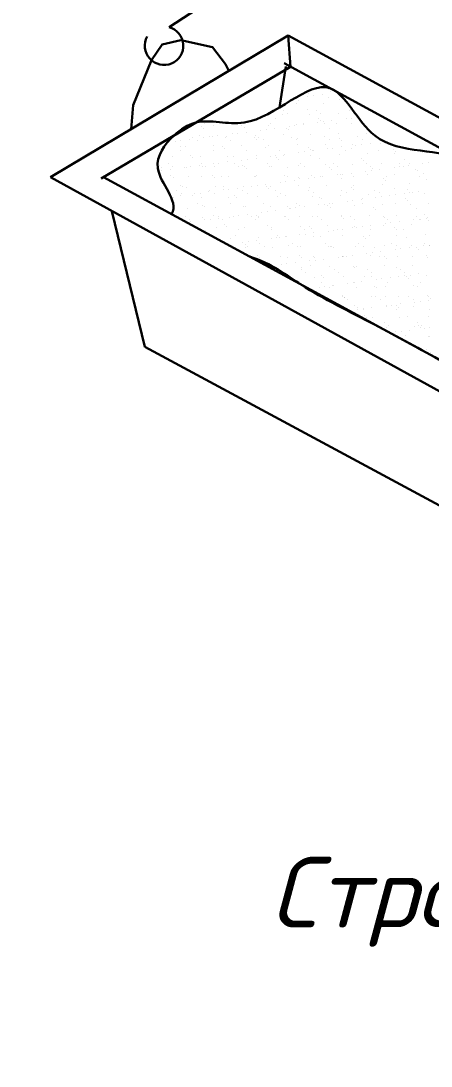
# Model space of a CAD drawing. Header units: millimetres. Extents: x 302528 to 620428, y -80391 to 59551.
# Drawn here: x 403206 to 406693, y 18574 to 27448 of the extents above; entities that cross this region are included whole.
import ezdxf

# ---------------------------------------------------------------- set-up
doc = ezdxf.new("R2010")
doc.units = ezdxf.units.MM
doc.header["$MEASUREMENT"] = 0
doc.layers.add('Слой1', color=7, linetype='Continuous', lineweight=20)
doc.styles.get("Standard").update_dxf_attribs({"font": 'isocpeui.ttf', "height": 300})
doc.styles.add('Италик', font='isocpeui.ttf')
doc.dimstyles.new('1-100', dxfattribs={"dimscale": 100, "dimtxt": 3, "dimasz": 2.5, "dimexe": 1.25, "dimexo": 0.625, "dimtad": 1, "dimdec": 0, "dimrnd": 5, "dimtxsty": 'Standard', "dimblk": 'ARCHTICK', "dimcen": 2.5, "dimadec": 0, "dimazin": 0, "dimtfac": 1, "dimtdec": 0, "dimtmove": 1, "dimatfit": 2, "dimfxl": 1, "dimarcsym": 0})

# ---------------------------------------------------------------- blocks, each defined once
blk = doc.blocks.new('_ArchTick')
at = {"color": 0, "const_width": 0.15}
blk.add_lwpolyline([(-0.5, -0.5), (0.5, 0.5)], dxfattribs=at)
blk = doc.blocks.new('*D334')
at = {"color": 0, "linetype": 'ByBlock', "lineweight": -2, "transparency": 16777216}
for p, q in [((414542.9, 39257.5), (414990.6, 38294.7)), ((405870.4, 34191.6), (414937.9, 38408.1)), ((405475.4, 35041), (405923.1, 34078.2))]:
    blk.add_line(p, q, dxfattribs=at)
at = {"layer": 'Defpoints', "color": 0, "linetype": 'ByBlock', "lineweight": 9, "transparency": 16777216}
for p in [(414516.6, 39314.2), (414937.9, 38408.1), (405449, 35097.7)]:
    blk.add_point(p, dxfattribs=at)
at = {"color": 0, "linetype": 'ByBlock', "lineweight": -2, "transparency": 16777216, "xscale": 250, "yscale": 250, "zscale": 250}
for p, rotation in [((414937.9, 38408.1), 24.93886490846336), ((405870.4, 34191.6), 204.9388649084634)]:
    blk.add_blockref('_ArchTick', p, dxfattribs=dict(at, rotation=rotation))
at = {"color": 0, "linetype": 'ByBlock', "lineweight": 9, "transparency": 16777216, "insert": (410333.9, 36450.9), "char_height": 250, "width": 84090.909, "attachment_point": 5, "rotation": 24.93886, "style": 'Италик'}
blk.add_mtext('{\\fISOCPEUR|b0|i0|c204|p34;\\H0.83333x;6600}', dxfattribs=at)

msp = doc.modelspace()

# ---------------------------------------------------------------- linework, layer by layer
at = {"color": 0, "lineweight": 30}
for p, q in [((404465.545, 27395.153), (406336.889, 28609.803)), ((403456.169, 26119.92), (405478.079, 27323.457)), ((404316.425, 27114.572), (404407.45, 27248.224)), ((404407.45, 27248.224), (404565.774, 27284.08)), ((404565.774, 27284.08), (404834.592, 27223.787)), ((410335.822, 24682.074), (405478.079, 27323.457)), ((405497.742, 27058.204), (405478.079, 27323.457)), ((404834.592, 27223.787), (404943.81, 27078.951)), ((404159.74, 26730.857), (404316.425, 27114.572)), ((404943.81, 27078.951), (404973.416, 27023.058)), ((409880.481, 24675.103), (405443.295, 27087.81)), ((405443.295, 27087.81), (405443.295, 27087.81)), ((403888.513, 26110.872), (405497.742, 27058.204)), ((405456.676, 27060.671), (405404.738, 26713.672)), ((405645.759, 26805.876), (405645.759, 26805.876)), ((405653.191, 26827.465), (405653.191, 26827.465)), ((405692.605, 26812.044), (405692.605, 26812.044)), ((405765.773, 26821.676), (405765.773, 26821.676)), ((405816.581, 26801.541), (405816.581, 26801.541)), ((405819.65, 26865.033), (405819.65, 26865.033)), ((405836.239, 26849.832), (405836.239, 26849.832)), ((405888.019, 26837.77), (405888.019, 26837.77)), ((405896.272, 26836.223), (405896.272, 26836.223)), ((404142.304, 26528.34), (404159.74, 26730.857)), ((405544.661, 26744.187), (405544.661, 26744.187)), ((405549.099, 26786.042), (405549.099, 26786.042)), ((405565.687, 26770.842), (405565.687, 26770.842)), ((405780.244, 26747.191), (405780.244, 26747.191)), ((405914.538, 26778.085), (405914.538, 26778.085)), ((405428.633, 26655.155), (405428.633, 26655.155)), ((405434.413, 26686.883), (405434.413, 26686.883)), ((405472.365, 26662.705), (405472.365, 26662.705)), ((405643.986, 26699.094), (405643.986, 26699.094)), ((405658.861, 26654.051), (405658.861, 26654.051)), ((405714.686, 26687.392), (405714.686, 26687.392)), ((405752.638, 26663.214), (405752.638, 26663.214)), ((405901.941, 26662.809), (405901.941, 26662.809)), ((405994.958, 26687.902), (405994.958, 26687.902)), ((406004.117, 26696), (406004.117, 26696)), ((406020.706, 26680.8), (406020.706, 26680.8)), ((406032.911, 26663.723), (406032.911, 26663.723)), ((404737.444, 26549.07), (404737.444, 26549.07)), ((404754.033, 26533.869), (404754.033, 26533.869)), ((404768.177, 26574.134), (404768.177, 26574.134)), ((404841.438, 26560.114), (404841.438, 26560.114)), ((405048.449, 26574.643), (405048.449, 26574.643)), ((405077.021, 26563.119), (405077.021, 26563.119)), ((405102.883, 26541.112), (405102.883, 26541.112)), ((405307.25, 26562.015), (405307.25, 26562.015)), ((405328.722, 26575.153), (405328.722, 26575.153)), ((405364.234, 26535.789), (405364.234, 26535.789)), ((405373.435, 26620.103), (405373.435, 26620.103)), ((405463.014, 26538.019), (405463.014, 26538.019)), ((405486.479, 26551.883), (405486.479, 26551.883)), ((405533.325, 26558.05), (405533.325, 26558.05)), ((405550.33, 26570.772), (405550.33, 26570.772)), ((405606.494, 26567.683), (405606.494, 26567.683)), ((405608.995, 26575.662), (405608.995, 26575.662)), ((405728.739, 26583.777), (405728.739, 26583.777)), ((405733.565, 26617.01), (405733.565, 26617.01)), ((405750.154, 26601.809), (405750.154, 26601.809)), ((405775.584, 26589.945), (405775.584, 26589.945)), ((405785.913, 26573.777), (405785.913, 26573.777)), ((405848.753, 26599.577), (405848.753, 26599.577)), ((405889.268, 26576.171), (405889.268, 26576.171)), ((405970.998, 26615.671), (405970.998, 26615.671)), ((406016.141, 26572.673), (406016.141, 26572.673)), ((406017.844, 26621.839), (406017.844, 26621.839)), ((404666.281, 26459.986), (404666.281, 26459.986)), ((404725.41, 26471.083), (404725.41, 26471.083)), ((404759.7, 26456.201), (404759.7, 26456.201)), ((404806.546, 26462.368), (404806.546, 26462.368)), ((404832.332, 26462.121), (404832.332, 26462.121)), ((404879.715, 26472.001), (404879.715, 26472.001)), ((404946.554, 26460.495), (404946.554, 26460.495)), ((404955.638, 26469.978), (404955.638, 26469.978)), ((405001.96, 26488.095), (405001.96, 26488.095)), ((405048.806, 26494.262), (405048.806, 26494.262)), ((405121.974, 26503.895), (405121.974, 26503.895)), ((405192.463, 26459.028), (405192.463, 26459.028)), ((405198.719, 26478.736), (405198.719, 26478.736)), ((405226.827, 26461.005), (405226.827, 26461.005)), ((405244.22, 26519.989), (405244.22, 26519.989)), ((405291.065, 26526.156), (405291.065, 26526.156)), ((405434.302, 26481.741), (405434.302, 26481.741)), ((405479.603, 26522.818), (405479.603, 26522.818)), ((405507.099, 26461.514), (405507.099, 26461.514)), ((405557.902, 26451.07), (405557.902, 26451.07)), ((405664.53, 26480.637), (405664.53, 26480.637)), ((405787.372, 26462.023), (405787.372, 26462.023)), ((405828.453, 26530.061), (405828.453, 26530.061)), ((405907.61, 26489.395), (405907.61, 26489.395)), ((405918.032, 26447.977), (405918.032, 26447.977)), ((406067.645, 26462.533), (406067.645, 26462.533)), ((406143.194, 26492.399), (406143.194, 26492.399)), ((404517.441, 26424.307), (404517.441, 26424.307)), ((404561.781, 26383.131), (404561.781, 26383.131)), ((404564.287, 26430.474), (404564.287, 26430.474)), ((404604.027, 26377.942), (404604.027, 26377.942)), ((404637.455, 26440.107), (404637.455, 26440.107)), ((404704.234, 26435.807), (404704.234, 26435.807)), ((404847.108, 26386.7), (404847.108, 26386.7)), ((404921.911, 26380.037), (404921.911, 26380.037)), ((404938.5, 26364.836), (404938.5, 26364.836)), ((404984.506, 26436.317), (404984.506, 26436.317)), ((405082.691, 26389.705), (405082.691, 26389.705)), ((405209.051, 26443.827), (405209.051, 26443.827)), ((405264.779, 26436.826), (405264.779, 26436.826)), ((405287.35, 26372.08), (405287.35, 26372.08)), ((405312.919, 26388.601), (405312.919, 26388.601)), ((405545.052, 26437.335), (405545.052, 26437.335)), ((405555.999, 26397.358), (405555.999, 26397.358)), ((405647.481, 26368.986), (405647.481, 26368.986)), ((405791.583, 26400.363), (405791.583, 26400.363)), ((405811.718, 26361.678), (405811.718, 26361.678)), ((405825.325, 26437.845), (405825.325, 26437.845)), ((405858.564, 26367.845), (405858.564, 26367.845)), ((405931.733, 26377.478), (405931.733, 26377.478)), ((405934.621, 26432.776), (405934.621, 26432.776)), ((406012.92, 26361.029), (406012.92, 26361.029)), ((406021.811, 26399.259), (406021.811, 26399.259)), ((406053.978, 26393.572), (406053.978, 26393.572)), ((406100.824, 26399.74), (406100.824, 26399.74)), ((406105.598, 26438.354), (406105.598, 26438.354)), ((406173.992, 26409.372), (406173.992, 26409.372)), ((406264.891, 26408.017), (406264.891, 26408.017)), ((406373.05, 26357.935), (406373.05, 26357.935)), ((404495.497, 26294.664), (404495.497, 26294.664)), ((404560.59, 26348.256), (404560.59, 26348.256)), ((404651.36, 26301.046), (404651.36, 26301.046)), ((404667.949, 26285.846), (404667.949, 26285.846)), ((404731.08, 26297.668), (404731.08, 26297.668)), ((404840.863, 26348.765), (404840.863, 26348.765)), ((404961.308, 26296.564), (404961.308, 26296.564)), ((405016.799, 26293.089), (405016.799, 26293.089)), ((405121.136, 26349.274), (405121.136, 26349.274)), ((405131.785, 26272.163), (405131.785, 26272.163)), ((405204.388, 26305.322), (405204.388, 26305.322)), ((405204.954, 26281.796), (405204.954, 26281.796)), ((405327.199, 26297.89), (405327.199, 26297.89)), ((405374.045, 26304.057), (405374.045, 26304.057)), ((405376.929, 26289.995), (405376.929, 26289.995)), ((405393.518, 26274.795), (405393.518, 26274.795)), ((405401.409, 26349.784), (405401.409, 26349.784)), ((405439.971, 26308.327), (405439.971, 26308.327)), ((405447.214, 26313.69), (405447.214, 26313.69)), ((405569.459, 26329.784), (405569.459, 26329.784)), ((405616.305, 26335.951), (405616.305, 26335.951)), ((405664.07, 26353.785), (405664.07, 26353.785)), ((405670.199, 26307.223), (405670.199, 26307.223)), ((405681.681, 26350.293), (405681.681, 26350.293)), ((405689.473, 26345.584), (405689.473, 26345.584)), ((405742.368, 26282.038), (405742.368, 26282.038)), ((405913.28, 26315.98), (405913.28, 26315.98)), ((405961.954, 26350.802), (405961.954, 26350.802)), ((406102.499, 26278.944), (406102.499, 26278.944)), ((406148.863, 26318.985), (406148.863, 26318.985)), ((406242.227, 26351.312), (406242.227, 26351.312)), ((406379.091, 26317.881), (406379.091, 26317.881)), ((406389.639, 26342.734), (406389.639, 26342.734)), ((406467.938, 26270.987), (406467.938, 26270.987)), ((406522.5, 26351.821), (406522.5, 26351.821)), ((406622.172, 26326.639), (406622.172, 26326.639)), ((404379.469, 26205.632), (404379.469, 26205.632)), ((404380.808, 26222.056), (404380.808, 26222.056)), ((404397.397, 26206.855), (404397.397, 26206.855)), ((404458.695, 26234.107), (404458.695, 26234.107)), ((404478.175, 26186.114), (404478.175, 26186.114)), ((404496.647, 26209.929), (404496.647, 26209.929)), ((404600.421, 26202.208), (404600.421, 26202.208)), ((404609.697, 26204.528), (404609.697, 26204.528)), ((404647.266, 26208.375), (404647.266, 26208.375)), ((404720.435, 26218.008), (404720.435, 26218.008)), ((404738.968, 26234.617), (404738.968, 26234.617)), ((404746.247, 26214.098), (404746.247, 26214.098)), ((404776.92, 26210.438), (404776.92, 26210.438)), ((404842.68, 26234.102), (404842.68, 26234.102)), ((404852.777, 26213.286), (404852.777, 26213.286)), ((404889.526, 26240.269), (404889.526, 26240.269)), ((404962.695, 26249.902), (404962.695, 26249.902)), ((405019.24, 26235.126), (405019.24, 26235.126)), ((405057.193, 26210.948), (405057.193, 26210.948)), ((405084.94, 26265.996), (405084.94, 26265.996)), ((405088.36, 26216.291), (405088.36, 26216.291)), ((405106.378, 26211.005), (405106.378, 26211.005)), ((405122.967, 26195.804), (405122.967, 26195.804)), ((405299.513, 26235.635), (405299.513, 26235.635)), ((405318.588, 26215.186), (405318.588, 26215.186)), ((405337.466, 26211.457), (405337.466, 26211.457)), ((405471.817, 26203.047), (405471.817, 26203.047)), ((405561.669, 26223.944), (405561.669, 26223.944)), ((405579.786, 26236.145), (405579.786, 26236.145)), ((405617.739, 26211.966), (405617.739, 26211.966)), ((405797.252, 26226.949), (405797.252, 26226.949)), ((405831.948, 26199.953), (405831.948, 26199.953)), ((405848.536, 26184.753), (405848.536, 26184.753)), ((405860.059, 26236.654), (405860.059, 26236.654)), ((405898.011, 26212.476), (405898.011, 26212.476)), ((406027.48, 26225.845), (406027.48, 26225.845)), ((406119.088, 26263.744), (406119.088, 26263.744)), ((406140.331, 26237.163), (406140.331, 26237.163)), ((406178.284, 26212.985), (406178.284, 26212.985)), ((406197.387, 26191.996), (406197.387, 26191.996)), ((406256.972, 26187.273), (406256.972, 26187.273)), ((406270.56, 26234.603), (406270.56, 26234.603)), ((406379.217, 26203.367), (406379.217, 26203.367)), ((406420.604, 26237.673), (406420.604, 26237.673)), ((406426.063, 26209.535), (406426.063, 26209.535)), ((406458.557, 26213.494), (406458.557, 26213.494)), ((406499.232, 26219.167), (406499.232, 26219.167)), ((406506.144, 26237.607), (406506.144, 26237.607)), ((406557.517, 26188.902), (406557.517, 26188.902)), ((406621.477, 26235.261), (406621.477, 26235.261)), ((406668.322, 26241.429), (406668.322, 26241.429)), ((408288.685, 23463.521), (403456.169, 26119.92)), ((408262.849, 23753.903), (403907.933, 26121.876)), ((404405.007, 26176.481), (404405.007, 26176.481)), ((404475.696, 26135.107), (404475.696, 26135.107)), ((404501.166, 26121.249), (404501.166, 26121.249)), ((404633.277, 26122.886), (404633.277, 26122.886)), ((404736.749, 26124.254), (404736.749, 26124.254)), ((404835.827, 26132.014), (404835.827, 26132.014)), ((404852.415, 26116.813), (404852.415, 26116.813)), ((404913.55, 26123.396), (404913.55, 26123.396)), ((404966.977, 26123.15), (404966.977, 26123.15)), ((405193.822, 26123.905), (405193.822, 26123.905)), ((405201.266, 26124.056), (405201.266, 26124.056)), ((405210.058, 26131.908), (405210.058, 26131.908)), ((405445.641, 26134.913), (405445.641, 26134.913)), ((405474.095, 26124.414), (405474.095, 26124.414)), ((405530.193, 26091.591), (405530.193, 26091.591)), ((405561.396, 26120.963), (405561.396, 26120.963)), ((405577.985, 26105.762), (405577.985, 26105.762)), ((405652.438, 26107.685), (405652.438, 26107.685)), ((405675.869, 26133.809), (405675.869, 26133.809)), ((405699.284, 26113.852), (405699.284, 26113.852)), ((405754.368, 26124.924), (405754.368, 26124.924)), ((405772.453, 26123.485), (405772.453, 26123.485)), ((405894.698, 26139.579), (405894.698, 26139.579)), ((405918.949, 26142.566), (405918.949, 26142.566)), ((405926.835, 26113.005), (405926.835, 26113.005)), ((405941.544, 26145.746), (405941.544, 26145.746)), ((406014.712, 26155.379), (406014.712, 26155.379)), ((406034.641, 26125.433), (406034.641, 26125.433)), ((406136.958, 26171.473), (406136.958, 26171.473)), ((406154.532, 26145.571), (406154.532, 26145.571)), ((406183.803, 26177.64), (406183.803, 26177.64)), ((406286.966, 26109.912), (406286.966, 26109.912)), ((406303.555, 26094.711), (406303.555, 26094.711)), ((406314.913, 26125.942), (406314.913, 26125.942)), ((406384.761, 26144.467), (406384.761, 26144.467)), ((406574.106, 26173.702), (406574.106, 26173.702)), ((406595.186, 26126.452), (406595.186, 26126.452)), ((406627.841, 26153.225), (406627.841, 26153.225)), ((406652.405, 26101.954), (406652.405, 26101.954)), ((404531.381, 26008.738), (404531.381, 26008.738)), ((404565.275, 26053.023), (404565.275, 26053.023)), ((404581.864, 26037.822), (404581.864, 26037.822)), ((404615.366, 26031.114), (404615.366, 26031.114)), ((404811.654, 26009.248), (404811.654, 26009.248)), ((404858.446, 26039.872), (404858.446, 26039.872)), ((404925.66, 26012.003), (404925.66, 26012.003)), ((404930.714, 26045.065), (404930.714, 26045.065)), ((404972.506, 26018.17), (404972.506, 26018.17)), ((405045.674, 26027.803), (405045.674, 26027.803)), ((405091.927, 26009.757), (405091.927, 26009.757)), ((405094.03, 26042.876), (405094.03, 26042.876)), ((405167.919, 26043.897), (405167.919, 26043.897)), ((405214.765, 26050.064), (405214.765, 26050.064)), ((405287.934, 26059.697), (405287.934, 26059.697)), ((405290.845, 26041.972), (405290.845, 26041.972)), ((405307.434, 26026.771), (405307.434, 26026.771)), ((405324.258, 26041.772), (405324.258, 26041.772)), ((405372.2, 26010.266), (405372.2, 26010.266)), ((405410.179, 26075.791), (405410.179, 26075.791)), ((405457.025, 26081.958), (405457.025, 26081.958)), ((405567.338, 26050.53), (405567.338, 26050.53)), ((405652.472, 26010.776), (405652.472, 26010.776)), ((405656.284, 26034.014), (405656.284, 26034.014)), ((405802.921, 26053.535), (405802.921, 26053.535)), ((405932.745, 26011.285), (405932.745, 26011.285)), ((406016.414, 26030.921), (406016.414, 26030.921)), ((406033.003, 26015.72), (406033.003, 26015.72)), ((406033.149, 26052.431), (406033.149, 26052.431)), ((406213.018, 26011.794), (406213.018, 26011.794)), ((406276.23, 26061.188), (406276.23, 26061.188)), ((406381.853, 26022.963), (406381.853, 26022.963)), ((406493.291, 26012.303), (406493.291, 26012.303)), ((406511.813, 26064.193), (406511.813, 26064.193)), ((404487.986, 25954.382), (404487.986, 25954.382)), ((404506.835, 25947.835), (404506.835, 25947.835)), ((404561.155, 25964.015), (404561.155, 25964.015)), ((404569.334, 25984.56), (404569.334, 25984.56)), ((404660.163, 25966.075), (404660.163, 25966.075)), ((404683.4, 25980.109), (404683.4, 25980.109)), ((404730.246, 25986.276), (404730.246, 25986.276)), ((404742.419, 25950.84), (404742.419, 25950.84)), ((404803.415, 25995.909), (404803.415, 25995.909)), ((404849.607, 25985.069), (404849.607, 25985.069)), ((404972.647, 25949.736), (404972.647, 25949.736)), ((405020.293, 25962.981), (405020.293, 25962.981)), ((405036.882, 25947.78), (405036.882, 25947.78)), ((405129.88, 25985.578), (405129.88, 25985.578)), ((405215.727, 25958.494), (405215.727, 25958.494)), ((405385.732, 25955.023), (405385.732, 25955.023)), ((405410.152, 25986.088), (405410.152, 25986.088)), ((405451.31, 25961.499), (405451.31, 25961.499)), ((405681.538, 25960.394), (405681.538, 25960.394)), ((405690.425, 25986.597), (405690.425, 25986.597)), ((405745.863, 25951.93), (405745.863, 25951.93)), ((405762.452, 25936.729), (405762.452, 25936.729)), ((405924.619, 25969.152), (405924.619, 25969.152)), ((405970.698, 25987.106), (405970.698, 25987.106)), ((405977.678, 25917.48), (405977.678, 25917.48)), ((406024.523, 25923.647), (406024.523, 25923.647)), ((406097.692, 25933.28), (406097.692, 25933.28)), ((406111.302, 25943.972), (406111.302, 25943.972)), ((406160.202, 25972.157), (406160.202, 25972.157)), ((406219.937, 25949.374), (406219.937, 25949.374)), ((406250.971, 25987.616), (406250.971, 25987.616)), ((406266.783, 25955.541), (406266.783, 25955.541)), ((406339.952, 25965.174), (406339.952, 25965.174)), ((406390.43, 25971.053), (406390.43, 25971.053)), ((406462.197, 25981.268), (406462.197, 25981.268)), ((406471.433, 25940.879), (406471.433, 25940.879)), ((406488.021, 25925.678), (406488.021, 25925.678)), ((406509.043, 25987.435), (406509.043, 25987.435)), ((406531.243, 25988.125), (406531.243, 25988.125)), ((406582.211, 25997.068), (406582.211, 25997.068)), ((406633.51, 25979.811), (406633.51, 25979.811)), ((403978.668, 25832.706), (404260.53, 24680.445)), ((404621.035, 25857.7), (404621.035, 25857.7)), ((404705.963, 25897.517), (404705.963, 25897.517)), ((404749.742, 25883.99), (404749.742, 25883.99)), ((404766.331, 25868.79), (404766.331, 25868.79)), ((404864.116, 25866.457), (404864.116, 25866.457)), ((404986.236, 25898.027), (404986.236, 25898.027)), ((405099.699, 25869.462), (405099.699, 25869.462)), ((405115.181, 25876.033), (405115.181, 25876.033)), ((405266.509, 25898.536), (405266.509, 25898.536)), ((405297.745, 25827.965), (405297.745, 25827.965)), ((405329.927, 25868.358), (405329.927, 25868.358)), ((405370.913, 25837.598), (405370.913, 25837.598)), ((405475.312, 25872.939), (405475.312, 25872.939)), ((405491.9, 25857.738), (405491.9, 25857.738)), ((405493.159, 25853.692), (405493.159, 25853.692)), ((405540.004, 25859.859), (405540.004, 25859.859)), ((405546.782, 25899.045), (405546.782, 25899.045)), ((405573.008, 25877.116), (405573.008, 25877.116)), ((405613.173, 25869.492), (405613.173, 25869.492)), ((405735.418, 25885.586), (405735.418, 25885.586)), ((405782.264, 25891.753), (405782.264, 25891.753)), ((405808.591, 25880.121), (405808.591, 25880.121)), ((405827.054, 25899.554), (405827.054, 25899.554)), ((405840.751, 25864.982), (405840.751, 25864.982)), ((405855.432, 25901.386), (405855.432, 25901.386)), ((406038.819, 25879.017), (406038.819, 25879.017)), ((406107.327, 25900.064), (406107.327, 25900.064)), ((406200.881, 25861.888), (406200.881, 25861.888)), ((406217.47, 25846.687), (406217.47, 25846.687)), ((406281.899, 25887.774), (406281.899, 25887.774)), ((406387.6, 25900.573), (406387.6, 25900.573)), ((406517.482, 25890.779), (406517.482, 25890.779)), ((406566.32, 25853.931), (406566.32, 25853.931)), ((406667.873, 25901.082), (406667.873, 25901.082)), ((404604.068, 25783.369), (404604.068, 25783.369)), ((404642.021, 25759.191), (404642.021, 25759.191)), ((404644.135, 25741.916), (404644.135, 25741.916)), ((404748.088, 25777.426), (404748.088, 25777.426)), ((404766.38, 25758.01), (404766.38, 25758.01)), ((404813.226, 25764.177), (404813.226, 25764.177)), ((404844.63, 25797.042), (404844.63, 25797.042)), ((404884.341, 25783.878), (404884.341, 25783.878)), ((404886.394, 25773.81), (404886.394, 25773.81)), ((404922.293, 25759.7), (404922.293, 25759.7)), ((404978.316, 25776.322), (404978.316, 25776.322)), ((405008.639, 25789.904), (405008.639, 25789.904)), ((405055.485, 25796.071), (405055.485, 25796.071)), ((405128.654, 25805.704), (405128.654, 25805.704)), ((405164.613, 25784.388), (405164.613, 25784.388)), ((405202.566, 25760.209), (405202.566, 25760.209)), ((405204.76, 25793.948), (405204.76, 25793.948)), ((405221.349, 25778.748), (405221.349, 25778.748)), ((405221.396, 25785.08), (405221.396, 25785.08)), ((405250.899, 25821.798), (405250.899, 25821.798)), ((405444.886, 25784.897), (405444.886, 25784.897)), ((405456.98, 25788.084), (405456.98, 25788.084)), ((405482.839, 25760.719), (405482.839, 25760.719)), ((405570.199, 25785.991), (405570.199, 25785.991)), ((405687.208, 25786.98), (405687.208, 25786.98)), ((405725.159, 25785.406), (405725.159, 25785.406)), ((405763.112, 25761.228), (405763.112, 25761.228)), ((405930.288, 25795.738), (405930.288, 25795.738)), ((405930.33, 25782.897), (405930.33, 25782.897)), ((405946.919, 25767.697), (405946.919, 25767.697)), ((406005.432, 25785.916), (406005.432, 25785.916)), ((406043.384, 25761.737), (406043.384, 25761.737)), ((406165.871, 25798.743), (406165.871, 25798.743)), ((406285.705, 25786.425), (406285.705, 25786.425)), ((406295.769, 25774.94), (406295.769, 25774.94)), ((406323.657, 25762.246), (406323.657, 25762.246)), ((406396.099, 25797.639), (406396.099, 25797.639)), ((406422.931, 25743.075), (406422.931, 25743.075)), ((406545.176, 25759.169), (406545.176, 25759.169)), ((406565.977, 25786.934), (406565.977, 25786.934)), ((406592.022, 25765.336), (406592.022, 25765.336)), ((406603.93, 25762.756), (406603.93, 25762.756)), ((406639.18, 25806.396), (406639.18, 25806.396)), ((406655.899, 25771.846), (406655.899, 25771.846)), ((406665.191, 25774.969), (406665.191, 25774.969)), ((406672.488, 25756.646), (406672.488, 25756.646)), ((404778.65, 25672.148), (404778.65, 25672.148)), ((404869.785, 25693.043), (404869.785, 25693.043)), ((404934.209, 25714.958), (404934.209, 25714.958)), ((404950.798, 25699.757), (404950.798, 25699.757)), ((405058.923, 25672.657), (405058.923, 25672.657)), ((405105.368, 25696.048), (405105.368, 25696.048)), ((405299.648, 25707), (405299.648, 25707)), ((405335.597, 25694.944), (405335.597, 25694.944)), ((405339.196, 25673.167), (405339.196, 25673.167)), ((405578.677, 25703.702), (405578.677, 25703.702)), ((405619.468, 25673.676), (405619.468, 25673.676)), ((405659.778, 25703.907), (405659.778, 25703.907)), ((405676.367, 25688.706), (405676.367, 25688.706)), ((405696.153, 25647.393), (405696.153, 25647.393)), ((405814.26, 25706.707), (405814.26, 25706.707)), ((405818.398, 25663.487), (405818.398, 25663.487)), ((405865.244, 25669.654), (405865.244, 25669.654)), ((405899.741, 25674.185), (405899.741, 25674.185)), ((405938.412, 25679.287), (405938.412, 25679.287)), ((406025.217, 25695.949), (406025.217, 25695.949)), ((406044.488, 25705.602), (406044.488, 25705.602)), ((406060.657, 25695.381), (406060.657, 25695.381)), ((406107.503, 25701.548), (406107.503, 25701.548)), ((406180.014, 25674.695), (406180.014, 25674.695)), ((406180.672, 25711.181), (406180.672, 25711.181)), ((406287.569, 25714.36), (406287.569, 25714.36)), ((406302.917, 25727.275), (406302.917, 25727.275)), ((406349.763, 25733.442), (406349.763, 25733.442)), ((406385.348, 25692.855), (406385.348, 25692.855)), ((406401.937, 25677.655), (406401.937, 25677.655)), ((406460.287, 25675.204), (406460.287, 25675.204)), ((406523.152, 25717.365), (406523.152, 25717.365)), ((404957.027, 25558.509), (404957.027, 25558.509)), ((404983.985, 25602.908), (404983.985, 25602.908)), ((405029.096, 25628.009), (405029.096, 25628.009)), ((405091.619, 25567.805), (405091.619, 25567.805)), ((405138.465, 25573.972), (405138.465, 25573.972)), ((405211.633, 25583.605), (405211.633, 25583.605)), ((405227.066, 25611.665), (405227.066, 25611.665)), ((405237.3, 25559.018), (405237.3, 25559.018)), ((405333.879, 25599.699), (405333.879, 25599.699)), ((405380.724, 25605.866), (405380.724, 25605.866)), ((405389.227, 25624.916), (405389.227, 25624.916)), ((405405.816, 25609.715), (405405.816, 25609.715)), ((405453.893, 25615.499), (405453.893, 25615.499)), ((405462.649, 25614.67), (405462.649, 25614.67)), ((405517.573, 25559.528), (405517.573, 25559.528)), ((405576.138, 25631.593), (405576.138, 25631.593)), ((405622.984, 25637.76), (405622.984, 25637.76)), ((405692.877, 25613.566), (405692.877, 25613.566)), ((405754.666, 25616.958), (405754.666, 25616.958)), ((405797.846, 25560.037), (405797.846, 25560.037)), ((405935.957, 25622.324), (405935.957, 25622.324)), ((406078.118, 25560.546), (406078.118, 25560.546)), ((406114.797, 25613.865), (406114.797, 25613.865)), ((406131.385, 25598.664), (406131.385, 25598.664)), ((406171.541, 25625.329), (406171.541, 25625.329)), ((406358.391, 25561.056), (406358.391, 25561.056)), ((406401.769, 25624.225), (406401.769, 25624.225)), ((406480.236, 25605.907), (406480.236, 25605.907)), ((406638.664, 25561.565), (406638.664, 25561.565)), ((406644.849, 25632.982), (406644.849, 25632.982)), ((404969.374, 25551.711), (404969.374, 25551.711)), ((404994.98, 25534.331), (404994.98, 25534.331)), ((405111.038, 25522.634), (405111.038, 25522.634)), ((405118.676, 25545.925), (405118.676, 25545.925)), ((405135.264, 25530.724), (405135.264, 25530.724)), ((405275.253, 25534.84), (405275.253, 25534.84)), ((405341.266, 25521.53), (405341.266, 25521.53)), ((405484.115, 25537.967), (405484.115, 25537.967)), ((405555.525, 25535.349), (405555.525, 25535.349)), ((405584.346, 25530.288), (405584.346, 25530.288)), ((405819.93, 25533.292), (405819.93, 25533.292)), ((405835.798, 25535.859), (405835.798, 25535.859)), ((405844.245, 25534.874), (405844.245, 25534.874)), ((405860.834, 25519.673), (405860.834, 25519.673)), ((406050.158, 25532.188), (406050.158, 25532.188)), ((406116.071, 25536.368), (406116.071, 25536.368)), ((406143.637, 25473.282), (406143.637, 25473.282)), ((406190.483, 25479.449), (406190.483, 25479.449)), ((406209.684, 25526.916), (406209.684, 25526.916)), ((406263.651, 25489.082), (406263.651, 25489.082)), ((406293.238, 25540.946), (406293.238, 25540.946)), ((406385.896, 25505.176), (406385.896, 25505.176)), ((406396.344, 25536.877), (406396.344, 25536.877)), ((406432.742, 25511.343), (406432.742, 25511.343)), ((406505.911, 25520.976), (406505.911, 25520.976)), ((406528.821, 25543.951), (406528.821, 25543.951)), ((406569.815, 25523.823), (406569.815, 25523.823)), ((406586.404, 25508.622), (406586.404, 25508.622)), ((406628.156, 25537.07), (406628.156, 25537.07)), ((406675.002, 25543.237), (406675.002, 25543.237)), ((406676.616, 25537.387), (406676.616, 25537.387)), ((405213.563, 25458.976), (405213.563, 25458.976)), ((405232.735, 25438.251), (405232.735, 25438.251)), ((405411.882, 25447.797), (405411.882, 25447.797)), ((405463.704, 25383.767), (405463.704, 25383.767)), ((405468.318, 25441.256), (405468.318, 25441.256)), ((405536.873, 25393.4), (405536.873, 25393.4)), ((405573.694, 25455.883), (405573.694, 25455.883)), ((405590.283, 25440.682), (405590.283, 25440.682)), ((405659.118, 25409.494), (405659.118, 25409.494)), ((405692.155, 25448.307), (405692.155, 25448.307)), ((405698.546, 25440.152), (405698.546, 25440.152)), ((405705.964, 25415.661), (405705.964, 25415.661)), ((405779.132, 25425.294), (405779.132, 25425.294)), ((405901.377, 25441.388), (405901.377, 25441.388)), ((405939.133, 25447.925), (405939.133, 25447.925)), ((405941.627, 25448.91), (405941.627, 25448.91)), ((405948.223, 25447.555), (405948.223, 25447.555)), ((405972.428, 25448.816), (405972.428, 25448.816)), ((406021.392, 25457.188), (406021.392, 25457.188)), ((406177.21, 25451.915), (406177.21, 25451.915)), ((406252.7, 25449.325), (406252.7, 25449.325)), ((406299.263, 25444.832), (406299.263, 25444.832)), ((406315.852, 25429.631), (406315.852, 25429.631)), ((406407.438, 25450.81), (406407.438, 25450.81)), ((406532.973, 25449.835), (406532.973, 25449.835)), ((406650.519, 25459.568), (406650.519, 25459.568)), ((406664.702, 25436.874), (406664.702, 25436.874)), ((405416.858, 25377.6), (405416.858, 25377.6)), ((405590.016, 25356.873), (405590.016, 25356.873)), ((405590.259, 25334.159), (405590.259, 25334.159)), ((405628.212, 25309.98), (405628.212, 25309.98)), ((405668.581, 25368.935), (405668.581, 25368.935)), ((405825.599, 25359.878), (405825.599, 25359.878)), ((405870.532, 25334.668), (405870.532, 25334.668)), ((405908.485, 25310.489), (405908.485, 25310.489)), ((406028.712, 25365.841), (406028.712, 25365.841)), ((406045.301, 25350.64), (406045.301, 25350.64)), ((406055.827, 25358.774), (406055.827, 25358.774)), ((406150.805, 25335.177), (406150.805, 25335.177)), ((406188.758, 25310.999), (406188.758, 25310.999)), ((406298.907, 25367.532), (406298.907, 25367.532)), ((406394.151, 25357.884), (406394.151, 25357.884)), ((406431.078, 25335.687), (406431.078, 25335.687)), ((406469.03, 25311.508), (406469.03, 25311.508)), ((406534.491, 25370.537), (406534.491, 25370.537)), ((406588.891, 25298.877), (406588.891, 25298.877)), ((405704.216, 25266.738), (405704.216, 25266.738)), ((405758.161, 25286.85), (405758.161, 25286.85)), ((405764.841, 25222.938), (405764.841, 25222.938)), ((405774.749, 25271.65), (405774.749, 25271.65)), ((405862.112, 25203.195), (405862.112, 25203.195)), ((405947.296, 25275.496), (405947.296, 25275.496)), ((405984.357, 25219.289), (405984.357, 25219.289)), ((406031.203, 25225.456), (406031.203, 25225.456)), ((406045.114, 25223.447), (406045.114, 25223.447)), ((406104.371, 25235.089), (406104.371, 25235.089)), ((406123.6, 25278.893), (406123.6, 25278.893)), ((406182.879, 25278.501), (406182.879, 25278.501)), ((406226.617, 25251.183), (406226.617, 25251.183)), ((406273.462, 25257.35), (406273.462, 25257.35)), ((406325.387, 25223.956), (406325.387, 25223.956)), ((406346.631, 25266.983), (406346.631, 25266.983)), ((406413.108, 25277.396), (406413.108, 25277.396)), ((406468.876, 25283.077), (406468.876, 25283.077)), ((406483.73, 25275.799), (406483.73, 25275.799)), ((406500.319, 25260.599), (406500.319, 25260.599)), ((406515.722, 25289.244), (406515.722, 25289.244)), ((406605.66, 25224.466), (406605.66, 25224.466)), ((406656.188, 25286.154), (406656.188, 25286.154)), ((405742.097, 25187.395), (405742.097, 25187.395)), ((405788.943, 25193.562), (405788.943, 25193.562)), ((405831.268, 25186.464), (405831.268, 25186.464)), ((405853.048, 25199.902), (405853.048, 25199.902)), ((405942.627, 25117.818), (405942.627, 25117.818)), ((406061.496, 25185.36), (406061.496, 25185.36)), ((406213.179, 25196.809), (406213.179, 25196.809)), ((406229.768, 25181.608), (406229.768, 25181.608)), ((406304.577, 25194.118), (406304.577, 25194.118)), ((406540.16, 25197.123), (406540.16, 25197.123)), ((406578.618, 25188.851), (406578.618, 25188.851)), ((405943.219, 25109.299), (405943.219, 25109.299)), ((405952.966, 25102.081), (405952.966, 25102.081)), ((405959.216, 25102.617), (405959.216, 25102.617)), ((405981.171, 25085.12), (405981.171, 25085.12)), ((406037.515, 25030.869), (406037.515, 25030.869)), ((406188.549, 25105.086), (406188.549, 25105.086)), ((406223.491, 25109.808), (406223.491, 25109.808)), ((406261.444, 25085.63), (406261.444, 25085.63)), ((406308.066, 25109.86), (406308.066, 25109.86)), ((406309.596, 25029.084), (406309.596, 25029.084)), ((406356.442, 25035.251), (406356.442, 25035.251)), ((406397.646, 25027.776), (406397.646, 25027.776)), ((406418.777, 25103.982), (406418.777, 25103.982)), ((406429.611, 25044.884), (406429.611, 25044.884)), ((406503.764, 25110.317), (406503.764, 25110.317)), ((406541.717, 25086.139), (406541.717, 25086.139)), ((406551.856, 25060.978), (406551.856, 25060.978)), ((406598.702, 25067.145), (406598.702, 25067.145)), ((406661.857, 25112.74), (406661.857, 25112.74)), ((406668.197, 25106.767), (406668.197, 25106.767)), ((406671.87, 25076.778), (406671.87, 25076.778)), ((406684.786, 25091.566), (406684.786, 25091.566)), ((406067.166, 25011.946), (406067.166, 25011.946)), ((406067.337, 24997.19), (406067.337, 24997.19)), ((406114.182, 25003.357), (406114.182, 25003.357)), ((406117.801, 24998.078), (406117.801, 24998.078)), ((406127.094, 24948.785), (406127.094, 24948.785)), ((406187.351, 25012.99), (406187.351, 25012.99)), ((406310.246, 25020.704), (406310.246, 25020.704)), ((406398.073, 24998.587), (406398.073, 24998.587)), ((406414.234, 25012.575), (406414.234, 25012.575)), ((406492.533, 24940.827), (406492.533, 24940.827)), ((406545.829, 25023.709), (406545.829, 25023.709)), ((406667.527, 24939.326), (406667.527, 24939.326)), ((406678.346, 24999.096), (406678.346, 24999.096)), ((406143.683, 24933.584), (406143.683, 24933.584)), ((406194.218, 24931.672), (406194.218, 24931.672)), ((406296.178, 24884.439), (406296.178, 24884.439)), ((406315.916, 24847.289), (406315.916, 24847.289)), ((406334.131, 24860.26), (406334.131, 24860.26)), ((406424.446, 24930.568), (406424.446, 24930.568)), ((406551.499, 24850.294), (406551.499, 24850.294)), ((406576.451, 24884.948), (406576.451, 24884.948)), ((406582.112, 24858.743), (406582.112, 24858.743)), ((406614.403, 24860.77), (406614.403, 24860.77)), ((406392.576, 24806.985), (406392.576, 24806.985)), ((406439.422, 24813.152), (406439.422, 24813.152)), ((406470.76, 24773.218), (406470.76, 24773.218)), ((406512.59, 24822.785), (406512.59, 24822.785)), ((406598.701, 24843.542), (406598.701, 24843.542)), ((406634.835, 24838.879), (406634.835, 24838.879)), ((406673.196, 24765.912), (406673.196, 24765.912)), ((406677, 24771.795), (406677, 24771.795)), ((406681.681, 24845.046), (406681.681, 24845.046)), ((408634.866, 22323.476), (404260.53, 24680.445)), ((406430.116, 24757.154), (406430.116, 24757.154)), ((406649.137, 24659.579), (406649.137, 24659.579)), ((406687.09, 24635.4), (406687.09, 24635.4))]:
    msp.add_line(p, q, dxfattribs=at)
msp.add_arc((404422.771, 27237.309), 163.537, 151.1184927, 74.8377064, dxfattribs=at)
msp.add_open_spline([(404487.306, 25806.843), (404552.265, 25926.309), (404263.503, 26167.27), (404474.396, 26469.68), (404745.065, 26644.344), (405233.918, 26460.8), (405831.18, 27165.414), (406203.335, 26246.505), (407084.427, 26456.54), (407390.86, 25538.368), (408317.834, 25735.367), (408796.003, 25149.818), (409555.089, 25013.429), (409488.715, 24310.029), (408900.607, 24194.638), (408480.822, 23729.764), (407965.804, 23906.037), (407648.085, 24090.51), (407280.888, 24286.604), (406792.519, 24551.784), (406208.236, 24878.908), (405615.393, 25165.55), (405343.922, 25383.669), (405144.481, 25449.506)], degree=3, knots=[0, 0, 0, 0, 2.26640735, 3.98793274, 5.18605545, 7.46254319, 11.82956045, 14.9061066, 19.39508217, 23.61342205, 27.19088426, 32.54095287, 35.39817584, 38.20735918, 40.96590726, 44.55030877, 47.56087329, 48.91427372, 50.78325879, 54.46591015, 58.16067768, 62.08410449, 64.90465561, 64.90465561, 64.90465561, 64.90465561], dxfattribs=at)

# ---------------------------------------------------------------- texts
at = {"layer": 'Слой1', "insert": (405324.246, 20350.221), "char_height": 600, "width": 20712.86913, "attachment_point": 1, "style": 'Италик'}
msp.add_mtext('Строп четырехветвевой 4СК ', dxfattribs=at)

# ---------------------------------------------------------------- dimensions: what is measured, and where the dimension line sits
at = {"color": 0, "linetype": 'ByBlock', "lineweight": 9}
dim = msp.add_aligned_dim(p1=(405449.013, 35097.658), p2=(414516.595, 39314.168), distance=-999.278, text='{\\fISOCPEUR|b0|i0|c204|p34;\\H0.83333x;6600}', dimstyle='1-100', override={"dimtxt": 2.5, "dimtxsty": 'Италик'}, dxfattribs=at)
dim.commit()
dim.dimension.update_dxf_attribs({"geometry": '*D334', "text_midpoint": (410333.876, 36450.935)})

doc.saveas('drawing.dxf')
